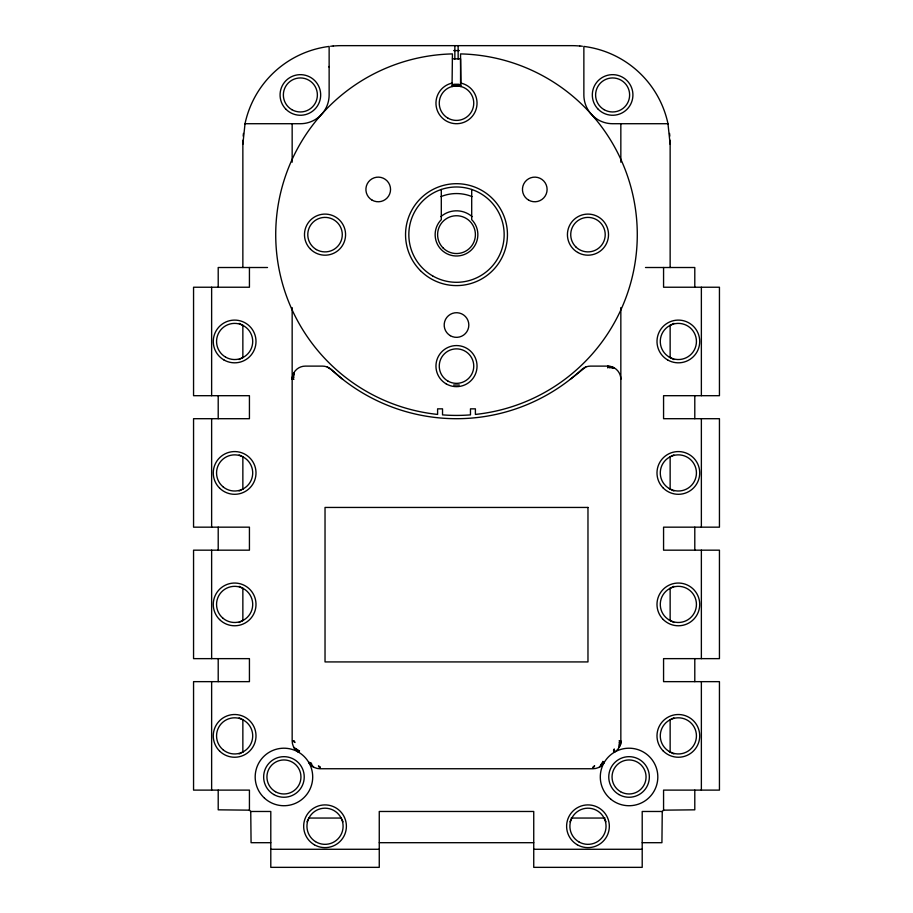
<?xml version="1.0" encoding="UTF-8"?>
<svg xmlns="http://www.w3.org/2000/svg" width="913" height="913" viewBox="0 0 913 913"><rect width="100%" height="100%" fill="white"/><g stroke="black" fill="none" stroke-linecap="round" stroke-linejoin="round"><path stroke-width="1.37" d="M270.796 842.699L251.075 842.699L250.744 811.474A24.64 24.64 0 0 1 249.432 810.162L249.432 790.11L193.556 790.11L193.556 681.646L249.432 681.646L249.432 658.638L193.556 658.638L193.556 550.174L249.432 550.174L249.432 527.166L193.556 527.166L193.556 418.702L249.432 418.702L249.432 395.694L193.556 395.694L193.556 287.23L249.432 287.23L249.432 267.509M329.137 66.501L329.137 94.952A28.76 28.76 0 0 1 300.377 123.712L245.026 123.712L242.858 144.254L242.858 267.509M452.437 83.037A20.543 20.543 0 0 0 439.427 114.593A20.543 20.543 0 0 0 473.573 114.593A20.543 20.543 0 0 0 460.563 83.037L460.563 53.913A180.774 180.774 0 0 1 637.126 227.211A180.774 180.774 0 0 1 475.399 414.422L475.399 408.841L470.469 408.841L470.469 414.879A180.774 180.774 0 0 1 442.531 414.879L442.531 408.841L437.601 408.841L437.601 414.422A180.774 180.774 0 0 1 275.874 227.211A180.774 180.774 0 0 1 452.437 53.913L452.038 86.507L456.5 85.913L460.962 86.507L460.563 58.843L452.437 58.843M292.16 379.26L293.918 372.915L292.605 375.973L293.918 373.565L292.605 376.316L293.918 374.615L292.605 376.852L293.918 375.973L292.605 377.56L293.918 377.56L292.605 378.381L293.918 379.26L292.16 379.26A13.147 13.147 0 0 1 305.307 366.113L322.426 366.113A13.147 13.147 0 0 1 331.362 369.617L342.637 379.26M306.962 821.791L309.016 817.877M569.906 821.791L571.96 817.877M298.608 752.221L299.498 750.703L298.072 751.388L298.037 749.835L297.364 750.965L296.679 749.025L296.759 750.612L295.504 748.34L296.303 750.338L293.883 747.416L298.608 752.221A13.147 13.147 0 0 1 292.16 740.911L292.16 307.59M604.315 762.298L599.51 767.023L602.432 764.603L600.434 765.402L602.706 764.147L601.119 764.227L603.059 763.542L601.929 762.869L603.482 762.834L602.797 761.408L604.315 762.298A13.147 13.147 0 0 1 593.005 768.746L319.995 768.746A13.147 13.147 0 0 1 308.685 762.298L311.071 762.869L309.518 762.834L311.881 764.227L309.941 763.542L313.49 767.023L308.685 762.298M642.204 842.699L661.925 842.699L662.256 811.474A24.64 24.64 0 0 0 663.568 810.162L694.793 809.831L694.793 790.11M570.363 379.26L585.769 367.026M239.115 359.528L243.029 357.474M239.115 491L243.029 488.946M669.971 325.45L673.885 323.396M239.115 622.472L243.029 620.418M669.971 456.922L673.885 454.868M239.115 753.944L243.029 751.89M669.971 588.394L673.885 586.34M669.971 719.866L673.885 717.812M452.038 86.507L455.131 84.977L460.563 85.388M452.437 85.388L455.131 84.977L456.5 85.913L457.87 84.977L460.962 86.507M333.234 45.992L337.342 45.741A98.604 98.604 0 0 1 341.462 45.65L571.538 45.65A98.604 98.604 0 0 1 575.589 45.73L579.766 45.992M453.658 50.58L459.342 50.58M267.509 267.509L218.207 267.509L218.207 287.23M645.491 267.509L694.793 267.509L694.793 287.23M250.744 811.474L270.796 811.474L270.796 867.35L379.26 867.35L379.26 811.474L533.74 811.474L533.74 867.35L642.204 867.35L642.204 811.474L662.256 811.474M308.925 818.048L341.131 818.048M571.207 818.048L605.011 818.048M379.26 842.699L533.74 842.699M270.796 849.273L379.26 849.273M533.74 849.273L642.204 849.273M327.231 367.026L331.362 369.617A184.061 184.061 0 0 0 581.638 369.617A13.147 13.147 0 0 1 590.574 366.113L607.693 366.113L614.038 367.871L610.98 366.558L613.388 367.871L610.637 366.558L612.338 367.871L610.101 366.558L610.98 367.871L609.393 366.558L609.393 367.871L608.572 366.558L607.693 367.871L607.693 366.113A13.147 13.147 0 0 1 620.84 379.26M669.971 357.474L673.885 359.528M669.971 488.946L673.885 491M239.115 323.396L243.029 325.45M669.971 620.418L673.885 622.472M239.115 454.868L243.029 456.922M669.971 751.89L673.885 753.944M239.115 586.34L243.029 588.394M239.115 717.812L243.029 719.866M249.432 810.162L218.207 809.831L218.207 790.11M603.984 817.877L606.038 821.791M341.04 817.877L343.094 821.791M670.142 267.509L670.142 144.254L667.974 123.712L612.623 123.712A28.76 28.76 0 0 1 583.864 94.952L583.864 46.426A98.604 98.604 0 0 1 668.042 123.985M701.367 287.23L701.367 395.694M701.367 418.702L701.367 527.166M701.367 550.174L701.367 658.638M701.367 681.646L701.367 790.11M694.793 395.694L694.793 418.702M694.793 527.166L694.793 550.174M694.793 658.638L694.793 681.646M670.142 325.268L670.142 357.656M670.142 456.74L670.142 489.128M670.142 588.212L670.142 620.6M670.142 719.684L670.142 752.072M663.568 267.509L663.568 287.23L719.444 287.23L719.444 395.694L663.568 395.694L663.568 418.702L719.444 418.702L719.444 527.166L663.568 527.166L663.568 550.174L719.444 550.174L719.444 658.638L663.568 658.638L663.568 681.646L719.444 681.646L719.444 790.11L663.568 790.11L663.568 810.162M620.84 123.712L620.84 162.194M620.84 307.59L620.84 740.911L619.117 747.416L620.395 743.855L619.082 745.556L620.395 743.319L619.082 744.198L620.395 742.611L619.082 742.611L620.395 741.79L619.082 740.911L620.84 740.911A13.147 13.147 0 0 1 614.392 752.221M620.84 741.436L620.84 744.278M471.701 189.47L471.701 219.634A21.364 21.364 0 0 1 471.576 249.774A21.364 21.364 0 0 1 441.424 249.774A21.364 21.364 0 0 1 441.299 219.634L441.299 189.47M458.143 45.65L458.143 59.083M454.857 45.65L454.857 59.083M329.137 67.22L329.137 46.426A98.604 98.604 0 0 0 244.958 123.985M292.16 123.712L292.16 162.194M242.858 325.359L242.858 357.565M242.858 456.831L242.858 489.037M242.858 588.303L242.858 620.509M242.858 719.775L242.858 751.981M218.207 395.694L218.207 418.702M218.207 527.166L218.207 550.174M218.207 658.638L218.207 681.646M211.633 287.23L211.633 395.694M211.633 418.702L211.633 527.166M211.633 550.174L211.633 658.638M211.633 681.646L211.633 790.11M242.858 144.254A98.604 98.604 0 0 1 242.938 140.203M243.189 136.14A98.604 98.604 0 0 1 243.451 133.424M330.632 46.243A98.604 98.604 0 0 1 333.348 45.981M579.652 45.981A98.604 98.604 0 0 1 582.368 46.243M669.549 133.424A98.604 98.604 0 0 1 669.811 136.14M670.062 140.203A98.604 98.604 0 0 1 670.142 144.254M459.307 384.989A150.371 150.371 0 0 1 453.693 384.989M453.693 84.293A150.371 150.371 0 0 1 459.307 84.293M440.945 196.615A41.085 41.085 0 0 1 472.055 196.615M440.911 216.621A23.829 23.829 0 0 1 472.089 216.621M614.266 750.771L614.164 751.833L613.502 750.703L614.266 748.957L614.266 750.771M594.557 765.881L593.005 768.301L593.005 766.988L594.557 765.881M587.972 507.445L325.028 507.445L325.028 661.925L587.972 661.925L587.972 507.445M293.918 740.911L292.605 740.911L295.025 742.463L293.918 740.911M319.995 766.988L318.443 765.881L319.995 768.301L319.995 766.988M264.485 798.145A28.76 28.76 0 0 0 312.018 783.217A28.76 28.76 0 0 0 275.327 749.527A28.76 28.76 0 0 0 264.485 798.145M315.51 841.638A18.077 18.077 0 0 0 343.094 826.824A18.077 18.077 0 0 0 316.48 810.333A18.077 18.077 0 0 0 315.51 841.638M314.346 844.765A21.364 21.364 0 0 0 346.392 826.265A21.364 21.364 0 0 0 314.346 807.765A21.364 21.364 0 0 0 314.346 844.765M610.957 799.32A28.76 28.76 0 0 0 657.463 781.46A28.76 28.76 0 0 0 618.74 750.121A28.76 28.76 0 0 0 610.957 799.32M667.677 359.962A21.364 21.364 0 0 0 699.723 341.462A21.364 21.364 0 0 0 667.677 322.962A21.364 21.364 0 0 0 667.677 359.962M663.249 488.044A21.364 21.364 0 0 0 698.993 478.469A21.364 21.364 0 0 0 672.824 452.3A21.364 21.364 0 0 0 663.249 488.044M663.249 619.516A21.364 21.364 0 0 0 698.993 609.941A21.364 21.364 0 0 0 672.824 583.772A21.364 21.364 0 0 0 663.249 619.516M663.249 750.988A21.364 21.364 0 0 0 698.993 741.413A21.364 21.364 0 0 0 672.824 715.244A21.364 21.364 0 0 0 663.249 750.988M577.29 844.765A21.364 21.364 0 0 0 609.336 826.265A21.364 21.364 0 0 0 577.29 807.765A21.364 21.364 0 0 0 577.29 844.765M219.531 750.988A21.364 21.364 0 0 0 255.275 741.413A21.364 21.364 0 0 0 229.106 715.244A21.364 21.364 0 0 0 219.531 750.988M219.531 619.516A21.364 21.364 0 0 0 255.275 609.941A21.364 21.364 0 0 0 229.106 583.772A21.364 21.364 0 0 0 219.531 619.516M219.531 488.044A21.364 21.364 0 0 0 255.275 478.469A21.364 21.364 0 0 0 229.106 452.3A21.364 21.364 0 0 0 219.531 488.044M223.959 359.962A21.364 21.364 0 0 0 256.005 341.462A21.364 21.364 0 0 0 223.959 322.962A21.364 21.364 0 0 0 223.959 359.962M275.441 791.697A17.005 17.005 0 0 0 300.948 776.963A17.005 17.005 0 0 0 275.441 762.229A17.005 17.005 0 0 0 275.441 791.697M273.797 794.538A20.291 20.291 0 0 0 304.234 776.963A20.291 20.291 0 0 0 273.797 759.388A20.291 20.291 0 0 0 273.797 794.538M222.92 749.653A18.077 18.077 0 0 0 252.422 739.131A18.077 18.077 0 0 0 228.57 718.851A18.077 18.077 0 0 0 222.92 749.653M222.92 618.181A18.077 18.077 0 0 0 252.422 607.659A18.077 18.077 0 0 0 228.57 587.379A18.077 18.077 0 0 0 222.92 618.181M222.92 486.709A18.077 18.077 0 0 0 252.422 476.187A18.077 18.077 0 0 0 228.57 455.907A18.077 18.077 0 0 0 222.92 486.709M225.602 357.12A18.077 18.077 0 0 0 252.718 341.462A18.077 18.077 0 0 0 225.602 325.804A18.077 18.077 0 0 0 225.602 357.12M578.933 841.923A18.077 18.077 0 0 0 606.049 826.265A18.077 18.077 0 0 0 578.933 810.607A18.077 18.077 0 0 0 578.933 841.923M669.32 488.592A18.077 18.077 0 0 0 696.436 472.934A18.077 18.077 0 0 0 669.32 457.276A18.077 18.077 0 0 0 669.32 488.592M669.32 620.064A18.077 18.077 0 0 0 696.436 604.406A18.077 18.077 0 0 0 669.32 588.748A18.077 18.077 0 0 0 669.32 620.064M669.32 751.536A18.077 18.077 0 0 0 696.436 735.878A18.077 18.077 0 0 0 669.32 720.22A18.077 18.077 0 0 0 669.32 751.536M669.32 357.12A18.077 18.077 0 0 0 696.436 341.462A18.077 18.077 0 0 0 669.32 325.804A18.077 18.077 0 0 0 669.32 357.12M286.02 109.309A20.291 20.291 0 0 0 319.984 100.202A20.291 20.291 0 0 0 295.127 75.345A20.291 20.291 0 0 0 286.02 109.309M291.875 109.686A17.005 17.005 0 0 0 317.382 94.952A17.005 17.005 0 0 0 291.875 80.218A17.005 17.005 0 0 0 291.875 109.686M598.266 109.309A20.291 20.291 0 0 0 632.23 100.202A20.291 20.291 0 0 0 607.373 75.345A20.291 20.291 0 0 0 598.266 109.309M604.121 109.686A17.005 17.005 0 0 0 629.628 94.952A17.005 17.005 0 0 0 604.121 80.218A17.005 17.005 0 0 0 604.121 109.686M618.911 794.538A20.291 20.291 0 0 0 649.348 776.963A20.291 20.291 0 0 0 618.911 759.388A20.291 20.291 0 0 0 618.911 794.538M620.555 791.697A17.005 17.005 0 0 0 646.062 776.963A17.005 17.005 0 0 0 620.555 762.229A17.005 17.005 0 0 0 620.555 791.697M447.872 381.052A17.256 17.256 0 0 0 473.756 366.113A17.256 17.256 0 0 0 447.872 351.174A17.256 17.256 0 0 0 447.872 381.052M446.229 383.905A20.543 20.543 0 0 0 477.043 366.113A20.543 20.543 0 0 0 446.229 348.321A20.543 20.543 0 0 0 446.229 383.905M577.701 252.433A20.543 20.543 0 0 0 608.515 234.641A20.543 20.543 0 0 0 577.701 216.849A20.543 20.543 0 0 0 577.701 252.433M310.5 249.169A20.543 20.543 0 0 0 344.874 239.959A20.543 20.543 0 0 0 319.71 214.795A20.543 20.543 0 0 0 310.5 249.169M528.616 200.118A12.326 12.326 0 0 0 547.104 189.448A12.326 12.326 0 0 0 528.616 178.777A12.326 12.326 0 0 0 528.616 200.118M420.471 270.67A50.945 50.945 0 0 0 505.711 247.822A50.945 50.945 0 0 0 443.319 185.43A50.945 50.945 0 0 0 420.471 270.67M450.337 335.699A12.326 12.326 0 0 0 468.826 325.028A12.326 12.326 0 0 0 450.337 314.357A12.326 12.326 0 0 0 450.337 335.699M447.872 118.108A17.256 17.256 0 0 0 473.756 103.169A17.256 17.256 0 0 0 447.872 88.23A17.256 17.256 0 0 0 447.872 118.108M372.059 200.118A12.326 12.326 0 0 0 390.547 189.448A12.326 12.326 0 0 0 372.059 178.777A12.326 12.326 0 0 0 372.059 200.118M575.772 246.841A17.256 17.256 0 0 0 604.634 239.103A17.256 17.256 0 0 0 583.51 217.979A17.256 17.256 0 0 0 575.772 246.841M316.4 249.58A17.256 17.256 0 0 0 342.284 234.641A17.256 17.256 0 0 0 316.4 219.702A17.256 17.256 0 0 0 316.4 249.58M432.671 275.92A47.659 47.659 0 0 0 504.159 234.641A47.659 47.659 0 0 0 432.671 193.362A47.659 47.659 0 0 0 432.671 275.92M443.136 248.005A18.899 18.899 0 0 0 474.76 239.537A18.899 18.899 0 0 0 451.604 216.381A18.899 18.899 0 0 0 443.136 248.005"/></g></svg>
